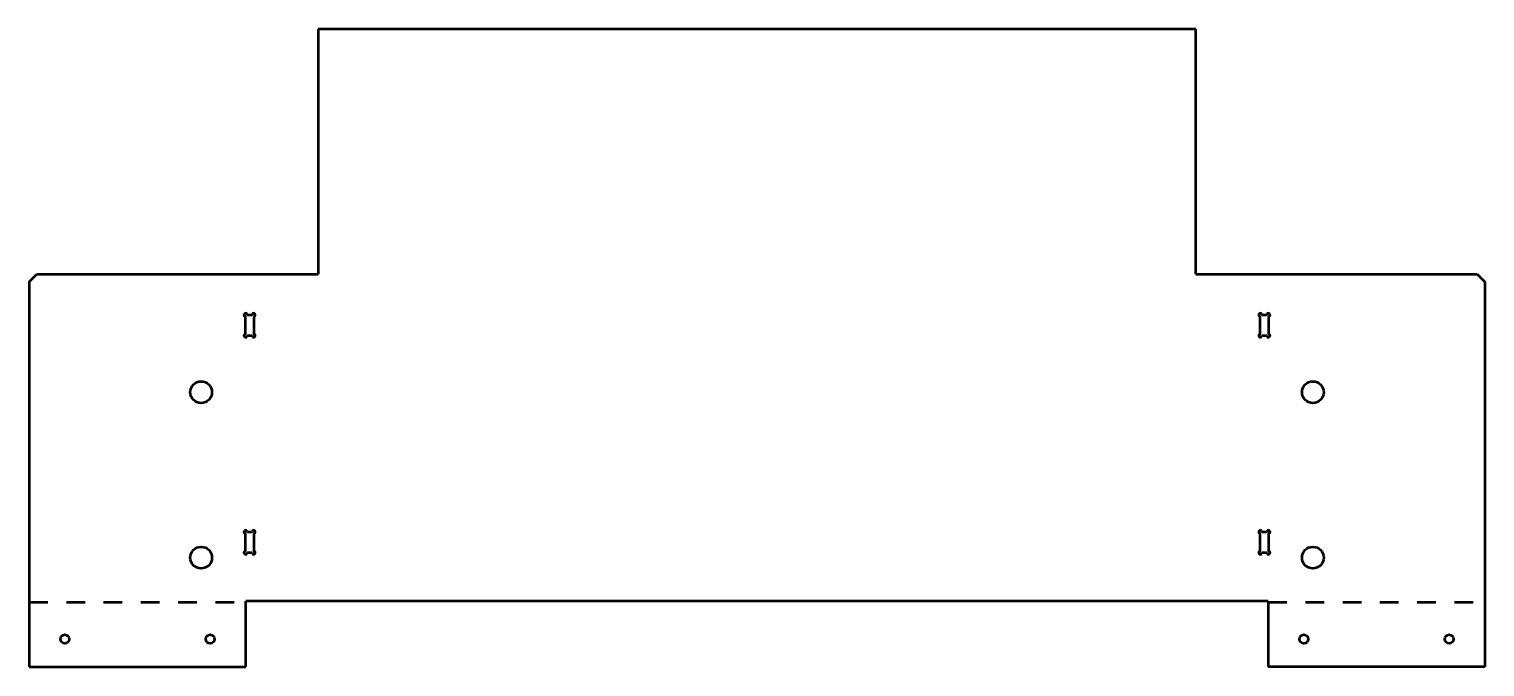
# Model space of a CAD drawing. Header units: inches. Extents: x 0 to 35.6, y -1.4 to 14.2.
import ezdxf

# ---------------------------------------------------------------- set-up
doc = ezdxf.new("R2010")
doc.units = ezdxf.units.IN
doc.header["$MEASUREMENT"] = 0
doc.linetypes.add('Dashed Space', pattern=[0.912, 0.456, -0.456])
for name, color, linetype, lineweight in [('IV_BEND_DOWN', 3, 'Dashed Space', 50), ('IV_EXTERIOR_PROFILES', 7, 'Continuous', 50), ('IV_INTERIOR_PROFILES', 7, 'Continuous', 50)]:
    doc.layers.add(name, color=color, linetype=linetype, lineweight=lineweight)

msp = doc.modelspace()

# ---------------------------------------------------------------- linework, layer by layer
at = {"layer": 'IV_BEND_DOWN'}
for p, q in [((0, 0.212), (5.303, 0.212)), ((30.322, 0.212), (35.625, 0.212))]:
    msp.add_line(p, q, dxfattribs=at)
at = {"layer": 'IV_EXTERIOR_PROFILES'}
for p, q in [((28.552, 14.237), (7.073, 14.237)), ((7.073, 14.237), (7.073, 8.237)), ((28.552, 8.237), (28.552, 14.237)), ((0, 8.049), (0.188, 8.237)), ((0.188, 8.237), (7.073, 8.237)), ((28.552, 8.237), (35.437, 8.237)), ((35.437, 8.237), (35.625, 8.049)), ((0, 8.049), (0, -1.375)), ((35.625, 8.049), (35.625, -1.375)), ((30.322, 0.237), (5.303, 0.237)), ((5.303, -1.375), (5.303, 0.237)), ((30.322, 0.237), (30.322, -1.375)), ((0, -1.375), (5.303, -1.375)), ((35.625, -1.375), (30.322, -1.375))]:
    msp.add_line(p, q, dxfattribs=at)
at = {"layer": 'IV_INTERIOR_PROFILES'}
for p, q in [((5.298, 6.788), (5.298, 7.185)), ((5.355, 7.242), (5.439, 7.242)), ((5.496, 7.185), (5.496, 6.788)), ((30.129, 6.788), (30.129, 7.185)), ((30.186, 7.242), (30.27, 7.242)), ((30.327, 7.185), (30.327, 6.788)), ((5.439, 6.732), (5.355, 6.732)), ((30.27, 6.732), (30.186, 6.732)), ((5.298, 1.476), (5.298, 1.872)), ((5.355, 1.929), (5.439, 1.929)), ((5.496, 1.872), (5.496, 1.476)), ((30.129, 1.476), (30.129, 1.872)), ((30.186, 1.929), (30.27, 1.929)), ((30.327, 1.872), (30.327, 1.476)), ((5.439, 1.419), (5.355, 1.419)), ((30.27, 1.419), (30.186, 1.419))]:
    msp.add_line(p, q, dxfattribs=at)
for centre, radius in [((4.209, 5.348), 0.266), ((31.416, 5.348), 0.266), ((4.209, 1.299), 0.266), ((31.416, 1.299), 0.266), ((0.875, -0.693), 0.107), ((4.428, -0.693), 0.107), ((31.197, -0.693), 0.107), ((34.75, -0.693), 0.107)]:
    msp.add_circle(centre, radius, dxfattribs=at)
for centre, radius, start, end in [((5.298, 7.242), 0.04, 19.4712, 250.5288), ((5.278, 7.185), 0.02, 0, 70.5288), ((5.355, 7.262), 0.02, 199.4712, 270), ((5.439, 7.262), 0.02, 270, 340.5288), ((5.496, 7.242), 0.04, 289.4712, 160.5288), ((5.516, 7.185), 0.02, 109.4712, 180), ((30.129, 7.242), 0.04, 19.4712, 250.5288), ((30.109, 7.185), 0.02, 0, 70.5288), ((30.186, 7.262), 0.02, 199.4712, 270), ((30.27, 7.262), 0.02, 270, 340.5288), ((30.327, 7.242), 0.04, 289.4712, 160.5288), ((30.347, 7.185), 0.02, 109.4712, 180), ((5.298, 6.732), 0.04, 109.4712, 340.5288), ((5.278, 6.788), 0.02, 289.4712, 0), ((5.496, 6.732), 0.04, 199.4712, 70.5288), ((5.516, 6.788), 0.02, 180, 250.5288), ((30.129, 6.732), 0.04, 109.4712, 340.5288), ((30.109, 6.788), 0.02, 289.4712, 0), ((30.327, 6.732), 0.04, 199.4712, 70.5288), ((30.347, 6.788), 0.02, 180, 250.5288), ((5.355, 6.712), 0.02, 90, 160.5288), ((5.439, 6.712), 0.02, 19.4712, 90), ((30.186, 6.712), 0.02, 90, 160.5288), ((30.27, 6.712), 0.02, 19.4712, 90), ((5.298, 1.929), 0.04, 19.4712, 250.5288), ((5.278, 1.872), 0.02, 360, 70.5288), ((5.355, 1.949), 0.02, 199.4712, 270), ((5.439, 1.949), 0.02, 270, 340.5288), ((5.496, 1.929), 0.04, 289.4712, 160.5288), ((5.516, 1.872), 0.02, 109.4712, 180), ((30.129, 1.929), 0.04, 19.4712, 250.5288), ((30.109, 1.872), 0.02, 0, 70.5288), ((30.186, 1.949), 0.02, 199.4712, 270), ((30.27, 1.949), 0.02, 270, 340.5288), ((30.327, 1.929), 0.04, 289.4712, 160.5288), ((30.347, 1.872), 0.02, 109.4712, 180), ((5.298, 1.419), 0.04, 109.4712, 340.5288), ((5.278, 1.476), 0.02, 289.4712, 0), ((5.496, 1.419), 0.04, 199.4712, 70.5288), ((5.516, 1.476), 0.02, 180, 250.5288), ((30.129, 1.419), 0.04, 109.4712, 340.5288), ((30.109, 1.476), 0.02, 289.4712, 0), ((30.327, 1.419), 0.04, 199.4712, 70.5288), ((30.347, 1.476), 0.02, 180, 250.5288), ((5.355, 1.399), 0.02, 90, 160.5288), ((5.439, 1.399), 0.02, 19.4712, 90), ((30.186, 1.399), 0.02, 90, 160.5288), ((30.27, 1.399), 0.02, 19.4712, 90)]:
    msp.add_arc(centre, radius, start, end, dxfattribs=at)

doc.saveas('drawing.dxf')
